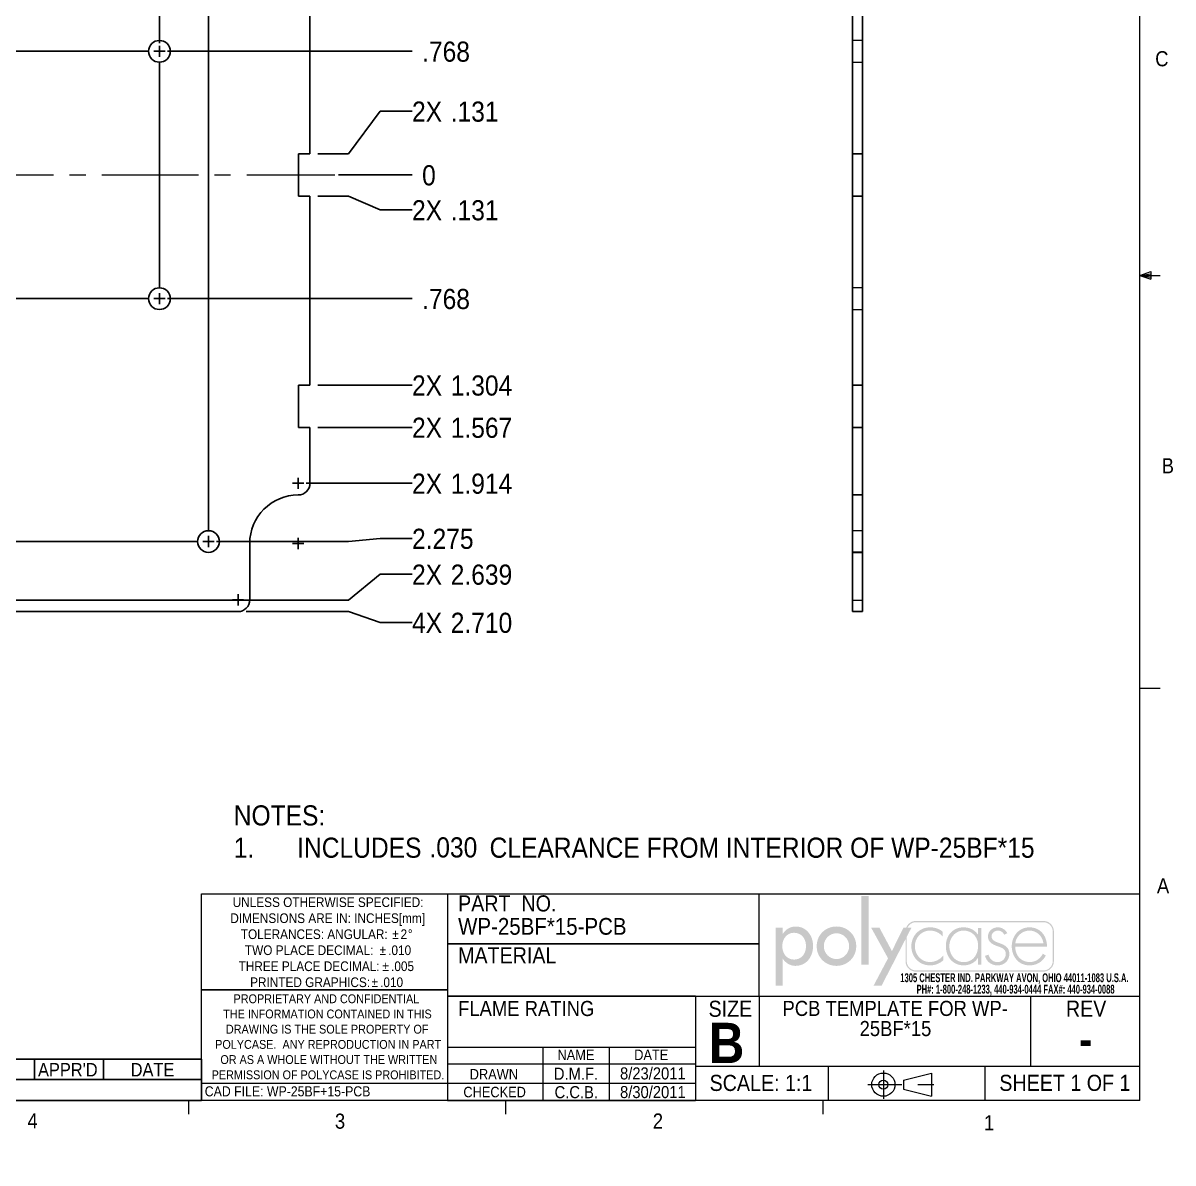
# Model space of a CAD drawing. Header units: inches. Extents: x -2.9 to 16.6, y 0 to 10.8.
# Drawn here: x 9.44 to 16.58, y 0 to 7.08 of the extents above; entities that cross this region are included whole.
import ezdxf

# ---------------------------------------------------------------- set-up
doc = ezdxf.new("R2010")
doc.units = ezdxf.units.IN
doc.header["$MEASUREMENT"] = 0
for name, pattern in [('SLD-Center', [0.75, 0.6, -0.05, 0.05, -0.05]), ('SLD-Dashed', [0.075, 0.05, -0.025]), ('SLD-Solid', [0])]:
    doc.linetypes.add(name, pattern=pattern)
doc.layers.add('FORMAT', color=7, linetype='SLD-Solid')
doc.layers.add('SLD-0', color=7, linetype='SLD-Solid')
doc.styles.add('SLDTEXTSTYLE0', font='GOTHICB.TTF', dxfattribs={"width": 0.639595})
doc.styles.add('SLDTEXTSTYLE1', font='GOTHIC.TTF', dxfattribs={"width": 0.913})
doc.styles.add('SLDTEXTSTYLE2', font='GOTHICB.TTF', dxfattribs={"width": 0.913})
doc.dimstyles.new('SLDDIMSTYLE0', dxfattribs={"dimtxt": 0.125, "dimasz": 0.13, "dimexe": 0, "dimexo": 0.0625, "dimgap": 0.03125, "dimtad": 0, "dimtih": 1, "dimtoh": 1, "dimdec": 0, "dimrnd": 1e-09, "dimzin": 12, "dimdsep": 46, "dimtxsty": 'SLDTEXTSTYLE1', "dimblk1": 'NONE', "dimblk2": 'NONE', "dimsah": 1, "dimcen": 0.09, "dimadec": 0, "dimazin": 3, "dimtfac": 1, "dimtdec": 0, "dimtofl": 0, "dimtmove": 0, "dimatfit": 3, "dimldrblk": 'NONE', "dimfxl": 0, "dimfrac": 2, "dimtolj": 1, "dimtzin": 12, "dimarcsym": 0})
doc.dimstyles.new('SLDDIMSTYLE1', dxfattribs={"dimtxt": 0.125, "dimasz": 0.13, "dimexe": 0, "dimexo": 0.0625, "dimgap": 0.03125, "dimtad": 0, "dimtih": 1, "dimtoh": 1, "dimdec": 3, "dimrnd": 1e-09, "dimzin": 12, "dimdsep": 46, "dimtxsty": 'SLDTEXTSTYLE1', "dimblk1": 'NONE', "dimblk2": 'NONE', "dimsah": 1, "dimcen": 0.09, "dimadec": 0, "dimazin": 3, "dimtfac": 1, "dimtdec": 3, "dimtofl": 0, "dimtmove": 0, "dimatfit": 3, "dimldrblk": 'NONE', "dimfxl": 0, "dimfrac": 2, "dimtolj": 1, "dimtzin": 12, "dimarcsym": 0})
doc.dimstyles.new('SLDDIMSTYLE2', dxfattribs={"dimtxt": 0.125, "dimasz": 0.13, "dimexe": 0, "dimexo": 0.0625, "dimgap": 0.03125, "dimtad": 0, "dimtih": 1, "dimtoh": 1, "dimdec": 3, "dimrnd": 1e-09, "dimzin": 4, "dimdsep": 46, "dimtxsty": 'SLDTEXTSTYLE1', "dimblk1": 'NONE', "dimblk2": 'NONE', "dimsah": 1, "dimcen": 0.09, "dimadec": 0, "dimazin": 1, "dimtfac": 1, "dimtdec": 3, "dimtofl": 0, "dimtmove": 0, "dimatfit": 3, "dimldrblk": 'NONE', "dimfxl": 0, "dimfrac": 2, "dimtolj": 1, "dimtzin": 12, "dimarcsym": 0})

# ---------------------------------------------------------------- blocks, each defined once
blk = doc.blocks.new('ThirdAngleProjectionBlock')
at = {"color": 7, "linetype": 'SLD-Center', "lineweight": 0}
for p, q in [((0.275, 0.506), (0.275, 0)), ((0, 0.253), (1.202, 0.253))]:
    blk.add_line(p, q, dxfattribs=at)
at = {"color": 7, "linetype": 'SLD-Solid', "lineweight": 0}
for p, q in [((0.632, 0.332), (1.13, 0.459)), ((1.13, 0.459), (1.13, 0.048)), ((0.632, 0.332), (0.632, 0.174)), ((0.632, 0.174), (1.13, 0.048))]:
    blk.add_line(p, q, dxfattribs=at)
for radius in [0.206, 0.0789]:
    blk.add_circle((0.275, 0.253), radius, dxfattribs=at)
blk = doc.blocks.new('SW_NOTE_0')
at = {"color": 0, "linetype": 'Continuous', "lineweight": 0, "char_height": 0.055, "attachment_point": 2, "style": 'SLDTEXTSTYLE0'}
for s, insert in [('1305 CHESTER IND. PARKWAY AVON, OHIO 44011-1083 U.S.A. ', (0.7495, 0.0703)), ('PH#: 1-800-248-1233, 440-934-0444 FAX#: 440-934-0088', (0.7564, -0.0009))]:
    blk.add_mtext(s, dxfattribs=dict(at, insert=insert))
blk = doc.blocks.new('Block2')
at = {"linetype": 'Continuous'}
blk.add_hatch(color=7, dxfattribs=at).paths.add_polyline_path([(1.559, 0.355), (1.559, 1.505), (1.44, 1.505), (1.44, 0.355)], flags=0)
h = blk.add_hatch(color=7, dxfattribs=at)
edge = h.paths.add_edge_path(flags=0)
edge.add_spline(control_points=[(0.122, 0.452), (0.17, 0.382), (0.245, 0.334), (0.333, 0.334)], knot_values=[4, 4, 4, 4, 5, 5, 5, 5], weights=[1, 1, 1, 1], degree=3, periodic=0)
edge.add_spline(control_points=[(0.333, 0.334), (0.523, 0.334), (0.629, 0.492), (0.629, 0.669)], knot_values=[3, 3, 3, 3, 4, 4, 4, 4], weights=[1, 1, 1, 1], degree=3, periodic=0)
edge.add_spline(control_points=[(0.629, 0.669), (0.629, 0.839), (0.517, 0.994), (0.338, 0.994)], knot_values=[2, 2, 2, 2, 3, 3, 3, 3], weights=[1, 1, 1, 1], degree=3, periodic=0)
edge.add_spline(control_points=[(0.338, 0.994), (0.245, 0.994), (0.171, 0.946), (0.122, 0.872)], knot_values=[1, 1, 1, 1, 2, 2, 2, 2], weights=[1, 1, 1, 1], degree=3, periodic=0)
edge.add_line((0.122, 0.872), (0.119, 0.872))
edge.add_line((0.119, 0.872), (0.119, 0.975))
edge.add_line((0.119, 0.975), (0, 0.975))
edge.add_line((0, 0.975), (0, 0))
edge.add_line((0, 0), (0.119, 0))
edge.add_line((0.119, 0), (0.119, 0.452))
edge.add_line((0.119, 0.452), (0.122, 0.452))
edge = h.paths.add_edge_path(flags=0)
edge.add_spline(control_points=[(0.113, 0.665), (0.113, 0.78), (0.185, 0.888), (0.309, 0.888), (0.437, 0.888), (0.51, 0.786), (0.51, 0.665)], knot_values=[0, 0, 0, 0, 1, 1, 1, 2, 2, 2, 2], weights=[1, 1, 1, 1, 1, 1, 1], degree=3, periodic=0)
edge.add_spline(control_points=[(0.51, 0.665), (0.51, 0.543), (0.439, 0.44), (0.309, 0.44), (0.183, 0.44), (0.113, 0.549), (0.113, 0.665)], knot_values=[2, 2, 2, 2, 3, 3, 3, 4, 4, 4, 4], weights=[1, 1, 1, 1, 1, 1, 1], degree=3, periodic=0)
h = blk.add_hatch(color=7, dxfattribs=at)
edge = h.paths.add_edge_path(flags=0)
edge.add_spline(control_points=[(0.69, 0.664), (0.69, 0.477), (0.836, 0.334), (1.022, 0.334), (1.207, 0.334), (1.353, 0.477), (1.353, 0.664)], knot_values=[0, 0, 0, 0, 1, 1, 1, 2, 2, 2, 2], weights=[1, 1, 1, 1, 1, 1, 1], degree=3, periodic=0)
edge.add_spline(control_points=[(1.353, 0.664), (1.353, 0.851), (1.207, 0.994), (1.022, 0.994), (0.836, 0.994), (0.69, 0.851), (0.69, 0.664)], knot_values=[2, 2, 2, 2, 3, 3, 3, 4, 4, 4, 4], weights=[1, 1, 1, 1, 1, 1, 1], degree=3, periodic=0)
edge = h.paths.add_edge_path(flags=0)
edge.add_spline(control_points=[(1.234, 0.664), (1.234, 0.547), (1.139, 0.448), (1.022, 0.448), (0.904, 0.448), (0.81, 0.547), (0.81, 0.664)], knot_values=[0, 0, 0, 0, 1, 1, 1, 2, 2, 2, 2], weights=[1, 1, 1, 1, 1, 1, 1], degree=3, periodic=0)
edge.add_spline(control_points=[(0.81, 0.664), (0.81, 0.782), (0.904, 0.88), (1.022, 0.88), (1.139, 0.88), (1.234, 0.782), (1.234, 0.664)], knot_values=[2, 2, 2, 2, 3, 3, 3, 4, 4, 4, 4], weights=[1, 1, 1, 1, 1, 1, 1], degree=3, periodic=0)
h = blk.add_hatch(color=7, dxfattribs=at)
edge = h.paths.add_edge_path(flags=0)
edge.add_spline(control_points=[(4.669, 0.413), (4.669, 0.316), (4.59, 0.237), (4.493, 0.237)], knot_values=[7, 7, 7, 7, 8, 8, 8, 8], weights=[1, 1, 1, 1], degree=3, periodic=0)
edge.add_line((4.493, 0.237), (2.356, 0.237))
edge.add_spline(control_points=[(2.356, 0.237), (2.259, 0.237), (2.18, 0.316), (2.18, 0.413)], knot_values=[1, 1, 1, 1, 2, 2, 2, 2], weights=[1, 1, 1, 1], degree=3, periodic=0)
edge.add_line((2.18, 0.413), (2.18, 0.781))
edge.add_line((2.18, 0.781), (1.778, 0))
edge.add_line((1.778, 0), (1.643, 0))
edge.add_line((1.643, 0), (1.887, 0.461))
edge.add_line((1.887, 0.461), (1.603, 0.975))
edge.add_line((1.603, 0.975), (1.742, 0.975))
edge.add_line((1.742, 0.975), (1.952, 0.582))
edge.add_line((1.952, 0.582), (2.146, 0.975))
edge.add_line((2.146, 0.975), (2.192, 0.975))
edge.add_spline(control_points=[(2.192, 0.975), (2.218, 1.041), (2.282, 1.087), (2.356, 1.087)], knot_values=[3.233464, 3.233464, 3.233464, 3.233464, 4, 4, 4, 4], weights=[1, 1, 1, 1], degree=3, periodic=0)
edge.add_line((2.356, 1.087), (4.493, 1.087))
edge.add_spline(control_points=[(4.493, 1.087), (4.59, 1.087), (4.669, 1.008), (4.669, 0.911)], knot_values=[5, 5, 5, 5, 6, 6, 6, 6], weights=[1, 1, 1, 1], degree=3, periodic=0)
edge.add_line((4.669, 0.911), (4.669, 0.413))
edge = h.paths.add_edge_path(flags=0)
edge.add_line((2.215, 0.975), (2.28, 0.975))
edge.add_line((2.28, 0.975), (2.201, 0.821))
edge.add_line((2.201, 0.821), (2.201, 0.413))
edge.add_spline(control_points=[(2.201, 0.413), (2.201, 0.327), (2.271, 0.258), (2.356, 0.258)], knot_values=[2, 2, 2, 2, 3, 3, 3, 3], weights=[1, 1, 1, 1], degree=3, periodic=0)
edge.add_line((2.356, 0.258), (4.493, 0.258))
edge.add_spline(control_points=[(4.493, 0.258), (4.579, 0.258), (4.649, 0.327), (4.649, 0.413)], knot_values=[4, 4, 4, 4, 5, 5, 5, 5], weights=[1, 1, 1, 1], degree=3, periodic=0)
edge.add_line((4.649, 0.413), (4.649, 0.911))
edge.add_spline(control_points=[(4.649, 0.911), (4.649, 0.997), (4.579, 1.066), (4.493, 1.066)], knot_values=[6, 6, 6, 6, 7, 7, 7, 7], weights=[1, 1, 1, 1], degree=3, periodic=0)
edge.add_line((4.493, 1.066), (2.356, 1.066))
edge.add_spline(control_points=[(2.356, 1.066), (2.293, 1.066), (2.239, 1.029), (2.215, 0.975)], knot_values=[0, 0, 0, 0, 0.732403, 0.732403, 0.732403, 0.732403], weights=[1, 1, 1, 1], degree=3, periodic=0)
h = blk.add_hatch(color=7, dxfattribs=at)
edge = h.paths.add_edge_path(flags=0)
edge.add_spline(control_points=[(2.806, 0.905), (2.745, 0.957), (2.672, 0.98), (2.593, 0.98)], knot_values=[8, 8, 8, 8, 9, 9, 9, 9], weights=[1, 1, 1, 1], degree=3, periodic=0)
edge.add_spline(control_points=[(2.593, 0.98), (2.413, 0.98), (2.278, 0.84), (2.278, 0.662)], knot_values=[7, 7, 7, 7, 8, 8, 8, 8], weights=[1, 1, 1, 1], degree=3, periodic=0)
edge.add_spline(control_points=[(2.278, 0.662), (2.278, 0.484), (2.41, 0.342), (2.592, 0.342)], knot_values=[6, 6, 6, 6, 7, 7, 7, 7], weights=[1, 1, 1, 1], degree=3, periodic=0)
edge.add_spline(control_points=[(2.592, 0.342), (2.674, 0.342), (2.752, 0.372), (2.814, 0.427)], knot_values=[5, 5, 5, 5, 6, 6, 6, 6], weights=[1, 1, 1, 1], degree=3, periodic=0)
edge.add_line((2.814, 0.427), (2.814, 0.507))
edge.add_spline(control_points=[(2.814, 0.507), (2.759, 0.44), (2.676, 0.398), (2.589, 0.398)], knot_values=[3, 3, 3, 3, 4, 4, 4, 4], weights=[1, 1, 1, 1], degree=3, periodic=0)
edge.add_spline(control_points=[(2.589, 0.398), (2.445, 0.398), (2.337, 0.523), (2.337, 0.662)], knot_values=[2, 2, 2, 2, 3, 3, 3, 3], weights=[1, 1, 1, 1], degree=3, periodic=0)
edge.add_spline(control_points=[(2.337, 0.662), (2.337, 0.802), (2.446, 0.925), (2.59, 0.925)], knot_values=[1, 1, 1, 1, 2, 2, 2, 2], weights=[1, 1, 1, 1], degree=3, periodic=0)
edge.add_spline(control_points=[(2.59, 0.925), (2.678, 0.925), (2.748, 0.889), (2.806, 0.825)], knot_values=[0, 0, 0, 0, 1, 1, 1, 1], weights=[1, 1, 1, 1], degree=3, periodic=0)
edge.add_line((2.806, 0.825), (2.806, 0.905))
h = blk.add_hatch(color=7, dxfattribs=at)
edge = h.paths.add_edge_path(flags=0)
edge.add_spline(control_points=[(3.392, 0.861), (3.34, 0.938), (3.25, 0.98), (3.156, 0.98)], knot_values=[6, 6, 6, 6, 7, 7, 7, 7], weights=[1, 1, 1, 1], degree=3, periodic=0)
edge.add_spline(control_points=[(3.156, 0.98), (2.972, 0.98), (2.857, 0.844), (2.857, 0.665)], knot_values=[5, 5, 5, 5, 6, 6, 6, 6], weights=[1, 1, 1, 1], degree=3, periodic=0)
edge.add_spline(control_points=[(2.857, 0.665), (2.857, 0.486), (2.973, 0.342), (3.159, 0.342)], knot_values=[4, 4, 4, 4, 5, 5, 5, 5], weights=[1, 1, 1, 1], degree=3, periodic=0)
edge.add_spline(control_points=[(3.159, 0.342), (3.249, 0.342), (3.347, 0.387), (3.392, 0.465)], knot_values=[3, 3, 3, 3, 4, 4, 4, 4], weights=[1, 1, 1, 1], degree=3, periodic=0)
edge.add_line((3.392, 0.465), (3.395, 0.465))
edge.add_line((3.395, 0.465), (3.395, 0.355))
edge.add_line((3.395, 0.355), (3.454, 0.355))
edge.add_line((3.454, 0.355), (3.454, 0.967))
edge.add_line((3.454, 0.967), (3.395, 0.967))
edge.add_line((3.395, 0.967), (3.395, 0.861))
edge.add_line((3.395, 0.861), (3.392, 0.861))
edge = h.paths.add_edge_path(flags=0)
edge.add_spline(control_points=[(3.398, 0.672), (3.398, 0.525), (3.314, 0.397), (3.157, 0.397), (3.009, 0.397), (2.916, 0.525), (2.916, 0.665)], knot_values=[0, 0, 0, 0, 1, 1, 1, 2, 2, 2, 2], weights=[1, 1, 1, 1, 1, 1, 1], degree=3, periodic=0)
edge.add_spline(control_points=[(2.916, 0.665), (2.916, 0.798), (3.013, 0.925), (3.153, 0.925), (3.302, 0.925), (3.398, 0.814), (3.398, 0.672)], knot_values=[2, 2, 2, 2, 3, 3, 3, 4, 4, 4, 4], weights=[1, 1, 1, 1, 1, 1, 1], degree=3, periodic=0)
h = blk.add_hatch(color=7, dxfattribs=at)
edge = h.paths.add_edge_path(flags=0)
edge.add_spline(control_points=[(3.731, 0.98), (3.793, 0.98), (3.861, 0.939), (3.887, 0.882)], knot_values=[11, 11, 11, 11, 12, 12, 12, 12], weights=[1, 1, 1, 1], degree=3, periodic=0)
edge.add_line((3.887, 0.882), (3.836, 0.856))
edge.add_spline(control_points=[(3.836, 0.856), (3.816, 0.898), (3.776, 0.925), (3.728, 0.925)], knot_values=[0, 0, 0, 0, 1, 1, 1, 1], weights=[1, 1, 1, 1], degree=3, periodic=0)
edge.add_spline(control_points=[(3.728, 0.925), (3.677, 0.925), (3.624, 0.882), (3.624, 0.829)], knot_values=[1, 1, 1, 1, 2, 2, 2, 2], weights=[1, 1, 1, 1], degree=3, periodic=0)
edge.add_spline(control_points=[(3.624, 0.829), (3.624, 0.682), (3.922, 0.754), (3.922, 0.533)], knot_values=[2, 2, 2, 2, 3, 3, 3, 3], weights=[1, 1, 1, 1], degree=3, periodic=0)
edge.add_spline(control_points=[(3.922, 0.533), (3.922, 0.42), (3.834, 0.342), (3.724, 0.342)], knot_values=[3, 3, 3, 3, 4, 4, 4, 4], weights=[1, 1, 1, 1], degree=3, periodic=0)
edge.add_spline(control_points=[(3.724, 0.342), (3.622, 0.342), (3.539, 0.404), (3.514, 0.503)], knot_values=[4, 4, 4, 4, 5, 5, 5, 5], weights=[1, 1, 1, 1], degree=3, periodic=0)
edge.add_line((3.514, 0.503), (3.572, 0.522))
edge.add_spline(control_points=[(3.572, 0.522), (3.595, 0.449), (3.644, 0.397), (3.724, 0.397)], knot_values=[6, 6, 6, 6, 7, 7, 7, 7], weights=[1, 1, 1, 1], degree=3, periodic=0)
edge.add_spline(control_points=[(3.724, 0.397), (3.801, 0.397), (3.862, 0.458), (3.862, 0.535)], knot_values=[7, 7, 7, 7, 8, 8, 8, 8], weights=[1, 1, 1, 1], degree=3, periodic=0)
edge.add_spline(control_points=[(3.862, 0.535), (3.862, 0.611), (3.804, 0.635), (3.743, 0.656)], knot_values=[8, 8, 8, 8, 9, 9, 9, 9], weights=[1, 1, 1, 1], degree=3, periodic=0)
edge.add_spline(control_points=[(3.743, 0.656), (3.659, 0.686), (3.564, 0.722), (3.564, 0.825)], knot_values=[9, 9, 9, 9, 10, 10, 10, 10], weights=[1, 1, 1, 1], degree=3, periodic=0)
edge.add_spline(control_points=[(3.564, 0.825), (3.564, 0.918), (3.642, 0.98), (3.731, 0.98)], knot_values=[10, 10, 10, 10, 11, 11, 11, 11], weights=[1, 1, 1, 1], degree=3, periodic=0)
h = blk.add_hatch(color=7, dxfattribs=at)
edge = h.paths.add_edge_path(flags=0)
edge.add_spline(control_points=[(4.554, 0.656), (4.555, 0.832), (4.445, 0.98), (4.26, 0.98)], knot_values=[6, 6, 6, 6, 7, 7, 7, 7], weights=[1, 1, 1, 1], degree=3, periodic=0)
edge.add_spline(control_points=[(4.26, 0.98), (4.081, 0.98), (3.963, 0.833), (3.963, 0.662)], knot_values=[5, 5, 5, 5, 6, 6, 6, 6], weights=[1, 1, 1, 1], degree=3, periodic=0)
edge.add_spline(control_points=[(3.963, 0.662), (3.963, 0.489), (4.078, 0.342), (4.26, 0.342)], knot_values=[4, 4, 4, 4, 5, 5, 5, 5], weights=[1, 1, 1, 1], degree=3, periodic=0)
edge.add_spline(control_points=[(4.26, 0.342), (4.38, 0.342), (4.478, 0.401), (4.534, 0.507)], knot_values=[3, 3, 3, 3, 4, 4, 4, 4], weights=[1, 1, 1, 1], degree=3, periodic=0)
edge.add_line((4.534, 0.507), (4.484, 0.537))
edge.add_spline(control_points=[(4.484, 0.537), (4.44, 0.454), (4.363, 0.398), (4.268, 0.398)], knot_values=[1, 1, 1, 1, 2, 2, 2, 2], weights=[1, 1, 1, 1], degree=3, periodic=0)
edge.add_spline(control_points=[(4.268, 0.398), (4.126, 0.398), (4.019, 0.501), (4.023, 0.656)], knot_values=[0, 0, 0, 0, 1, 1, 1, 1], weights=[1, 1, 1, 1], degree=3, periodic=0)
edge.add_line((4.023, 0.656), (4.554, 0.656))
edge = h.paths.add_edge_path(flags=0)
edge.add_spline(control_points=[(4.023, 0.712), (4.033, 0.827), (4.136, 0.925), (4.261, 0.925)], knot_values=[1, 1, 1, 1, 2, 2, 2, 2], weights=[1, 1, 1, 1], degree=3, periodic=0)
edge.add_spline(control_points=[(4.261, 0.925), (4.387, 0.925), (4.48, 0.824), (4.494, 0.712)], knot_values=[0, 0, 0, 0, 1, 1, 1, 1], weights=[1, 1, 1, 1], degree=3, periodic=0)
edge.add_line((4.494, 0.712), (4.023, 0.712))
blk = doc.blocks.new('POLYCASE LOGO')
at = {"color": 7, "linetype": 'Continuous', "xscale": 0.37, "yscale": 0.37, "zscale": 0.37}
blk.add_blockref('Block2', (0.1015, -0.5714), dxfattribs=at)
at = {"color": 7, "linetype": 'Continuous', "lineweight": 0}
blk.add_blockref('SW_NOTE_0', (0.8349, -0.5644), dxfattribs=at)
blk = doc.blocks.new('SW_NOTE_1')
at = {"layer": 'SLD-0', "color": 0, "char_height": 0.125, "attachment_point": 1, "style": 'SLDTEXTSTYLE1'}
for s, insert in [('NOTES:  ', (0, 0.1597)), ('1.', (0, -0.0407)), ('INCLUDES', (0.3937, -0.0407)), (' .030 ', (1.1725, -0.0388)), ('CLEARANCE FROM INTERIOR OF WP-25BF*15', (1.5881, -0.0407))]:
    blk.add_mtext(s, dxfattribs=dict(at, insert=insert))
blk = doc.blocks.new('SW_NOTE_2')
at = {"color": 0, "linetype": 'Continuous', "lineweight": 0, "char_height": 0.06, "attachment_point": 2, "style": 'SLDTEXTSTYLE1'}
for s, insert in [('UNLESS OTHERWISE SPECIFIED:', (0.5672, 0.0766)), ('DIMENSIONS ARE IN: INCHES[mm]', (0.5648, -0.0227)), ('TOLERANCES: ANGULAR: ', (0.4813, -0.1221)), ('%%p', (0.9859, -0.1221)), ('2', (1.0375, -0.1221)), ('%%d', (1.0774, -0.1221)), ('TWO PLACE DECIMAL: ', (0.4497, -0.2215)), ('%%p', (0.9066, -0.2215)), ('.010', (1.0116, -0.2215)), ('THREE PLACE DECIMAL: ', (0.4493, -0.3208)), ('%%p', (0.9248, -0.3208)), ('.005', (1.0297, -0.3208)), ('PRINTED GRAPHICS: ', (0.4556, -0.4202)), ('%%p', (0.8567, -0.4202)), ('.010', (0.9616, -0.4202))]:
    blk.add_mtext(s, dxfattribs=dict(at, insert=insert))
blk = doc.blocks.new('SW_NOTE_3')
at = {"color": 0, "linetype": 'Continuous', "lineweight": 0, "char_height": 0.055, "attachment_point": 2, "style": 'SLDTEXTSTYLE1'}
for s, insert in [('PROPRIETARY AND CONFIDENTIAL', (0.5827, 0.0703)), ('THE INFORMATION CONTAINED IN THIS', (0.5892, -0.0241)), ('DRAWING IS THE SOLE PROPERTY OF', (0.5875, -0.1185)), ('POLYCASE.  ANY REPRODUCTION IN PART ', (0.5935, -0.2129)), ('OR AS A WHOLE WITHOUT THE WRITTEN ', (0.5977, -0.3072)), ('PERMISSION OF POLYCASE IS PROHIBITED.', (0.5923, -0.4016))]:
    blk.add_mtext(s, dxfattribs=dict(at, insert=insert))
blk = doc.blocks.new('SW_NOTE_4')
at = {"color": 0, "linetype": 'Continuous', "lineweight": 0, "char_height": 0.09375, "attachment_point": 2, "style": 'SLDTEXTSTYLE1'}
for s, insert in [('PCB TEMPLATE FOR WP-', (0.6929, 0.1198)), ('25BF*15', (0.6947, -0.0052))]:
    blk.add_mtext(s, dxfattribs=dict(at, insert=insert))
blk = doc.blocks.new('SW_TABLEANNOTATION_0')
at = {"layer": 'SLD-0', "color": 0}
for p, q in [((0, 0), (0, -0.2566)), ((4.4719, 0), (0, 0)), ((0.2775, 0), (0.2775, -0.1269)), ((2.7288, 0), (2.7288, -0.1269)), ((3.0624, 0), (3.0624, -0.1269)), ((3.4352, 0), (3.4352, -0.1269)), ((3.8628, 0), (3.8628, -0.1269)), ((4.4719, -0.2566), (4.4719, 0)), ((0, -0.1269), (4.4719, -0.1269)), ((0, -0.2566), (4.4719, -0.2566))]:
    blk.add_line(p, q, dxfattribs=at)
at = {"layer": 'SLD-0', "color": 0, "attachment_point": 1, "style": 'SLDTEXTSTYLE1'}
for s, insert, char_height in [('REV.', (0.0209, -0.0242), 0.08333), ('DESCRIPTION', (1.1543, -0.0242), 0.083333), ('ZONE', (2.7497, -0.0242), 0.08333), ('BY', (3.1841, -0.0242), 0.08333), ("APPR'D", (3.4561, -0.0242), 0.08333), ('DATE', (4.0314, -0.0242), 0.08333), ('REVISIONS', (1.9634, -0.1525), 0.08333)]:
    blk.add_mtext(s, dxfattribs=dict(at, insert=insert, char_height=char_height))
blk = doc.blocks.new('*D13')
at = {"layer": 'SLD-0'}
blk.add_line((10.2894, 6.9532), (10.2894, 9.2382), dxfattribs=at)
at = {"layer": 'SLD-0', "insert": (10.2289, 9.3007), "char_height": 0.125, "attachment_point": 1, "rotation": 90, "style": 'SLDTEXTSTYLE1'}
blk.add_mtext('3.269', dxfattribs=at)
blk = doc.blocks.new('_NONE')
blk = doc.blocks.new('*D21')
at = {"layer": 'SLD-0'}
blk.add_line((10.8498, 8.8232), (10.8498, 9.2382), dxfattribs=at)
at = {"layer": 'SLD-0', "char_height": 0.125, "attachment_point": 1, "rotation": 90, "style": 'SLDTEXTSTYLE1'}
for s, insert in [('3.829', (10.7894, 9.4783, -0.0273)), ('2X ', (10.7894, 9.2382, -0.0273))]:
    blk.add_mtext(s, dxfattribs=dict(at, insert=insert))
blk = doc.blocks.new('*D22')
at = {"layer": 'SLD-0'}
blk.add_line((10.5942, 8.4607), (10.5942, 9.2382), dxfattribs=at)
at = {"layer": 'SLD-0', "insert": (10.5337, 9.2382, -0.0273), "char_height": 0.125, "attachment_point": 1, "rotation": 90, "style": 'SLDTEXTSTYLE1'}
blk.add_mtext('3.573', dxfattribs=at)
blk = doc.blocks.new('*D24')
at = {"layer": 'SLD-0'}
blk.add_line((11.2238, 8.0992), (11.2238, 9.2382), dxfattribs=at)
at = {"layer": 'SLD-0', "char_height": 0.125, "attachment_point": 1, "rotation": 90, "style": 'SLDTEXTSTYLE1'}
for s, insert in [('4.203', (11.1634, 9.4783, -0.0273)), ('4X ', (11.1634, 9.2382, -0.0273))]:
    blk.add_mtext(s, dxfattribs=dict(at, insert=insert))
blk = doc.blocks.new('*D25')
at = {"layer": 'SLD-0'}
for p, q in [((11.0513, 9.0413), (11.0513, 9.2382)), ((11.0513, 9.0413), (11.1532, 8.8445)), ((11.1532, 8.8445), (11.1532, 7.7522))]:
    blk.add_line(p, q, dxfattribs=at)
at = {"layer": 'SLD-0', "char_height": 0.125, "attachment_point": 1, "rotation": 90, "style": 'SLDTEXTSTYLE1'}
for s, insert in [('4.132', (10.9909, 9.4783, -0.0273)), ('3X ', (10.9909, 9.2382, -0.0273))]:
    blk.add_mtext(s, dxfattribs=dict(at, insert=insert))
blk = doc.blocks.new('*D26')
at = {"layer": 'SLD-0'}
blk.add_line((11.4021, 6.1357), (11.8577, 6.1357), dxfattribs=at)
at = {"layer": 'SLD-0', "insert": (11.9202, 6.1962), "char_height": 0.125, "attachment_point": 1, "style": 'SLDTEXTSTYLE1'}
blk.add_mtext('0', dxfattribs=at)
blk = doc.blocks.new('*D27')
at = {"layer": 'SLD-0'}
blk.add_line((10.3394, 5.3682), (11.8577, 5.3682), dxfattribs=at)
at = {"layer": 'SLD-0', "insert": (11.9202, 5.4287), "char_height": 0.125, "attachment_point": 1, "style": 'SLDTEXTSTYLE1'}
blk.add_mtext('.768', dxfattribs=at)
blk = doc.blocks.new('*D28')
at = {"layer": 'SLD-0'}
blk.add_line((10.3394, 6.9032), (11.8577, 6.9032), dxfattribs=at)
at = {"layer": 'SLD-0', "insert": (11.9202, 6.9637), "char_height": 0.125, "attachment_point": 1, "style": 'SLDTEXTSTYLE1'}
blk.add_mtext('.768', dxfattribs=at)
blk = doc.blocks.new('*D29')
at = {"layer": 'SLD-0'}
for p, q in [((11.4639, 3.4258), (10.8274, 3.4258)), ((11.6608, 3.3587), (11.4639, 3.4258)), ((11.6608, 3.3587), (11.8577, 3.3587))]:
    blk.add_line(p, q, dxfattribs=at)
at = {"layer": 'SLD-0', "char_height": 0.125, "attachment_point": 1, "style": 'SLDTEXTSTYLE1'}
for s, insert in [('4X ', (11.8577, 3.4191, -0.0273)), ('2.710', (12.0978, 3.4191, -0.0273))]:
    blk.add_mtext(s, dxfattribs=dict(at, insert=insert))
blk = doc.blocks.new('*D30')
at = {"layer": 'SLD-0'}
blk.add_line((10.8274, 8.8456), (11.8577, 8.8456), dxfattribs=at)
at = {"layer": 'SLD-0', "char_height": 0.125, "attachment_point": 1, "style": 'SLDTEXTSTYLE1'}
for s, insert in [('4X ', (11.8577, 8.906, -0.0273)), ('2.710', (12.0978, 8.906, -0.0273))]:
    blk.add_mtext(s, dxfattribs=dict(at, insert=insert))
blk = doc.blocks.new('*D31')
at = {"layer": 'SLD-0'}
blk.add_line((11.2738, 4.5691), (11.8577, 4.5691), dxfattribs=at)
at = {"layer": 'SLD-0', "char_height": 0.125, "attachment_point": 1, "style": 'SLDTEXTSTYLE1'}
for s, insert in [('2X ', (11.8577, 4.6296, -0.0273)), ('1.567', (12.0978, 4.6296, -0.0273))]:
    blk.add_mtext(s, dxfattribs=dict(at, insert=insert))
blk = doc.blocks.new('*D32')
at = {"layer": 'SLD-0'}
blk.add_line((11.2738, 4.8312), (11.8577, 4.8312), dxfattribs=at)
at = {"layer": 'SLD-0', "char_height": 0.125, "attachment_point": 1, "style": 'SLDTEXTSTYLE1'}
for s, insert in [('2X ', (11.8577, 4.8917, -0.0273)), ('1.304', (12.0978, 4.8917, -0.0273))]:
    blk.add_mtext(s, dxfattribs=dict(at, insert=insert))
blk = doc.blocks.new('*D33')
at = {"layer": 'SLD-0'}
for p, q in [((11.4639, 3.8607), (10.6442, 3.8607)), ((11.6608, 3.8798), (11.4639, 3.8607)), ((11.6608, 3.8798), (11.8577, 3.8798))]:
    blk.add_line(p, q, dxfattribs=at)
at = {"layer": 'SLD-0', "insert": (11.8577, 3.9403, -0.0273), "char_height": 0.125, "attachment_point": 1, "style": 'SLDTEXTSTYLE1'}
blk.add_mtext('2.275', dxfattribs=at)
blk = doc.blocks.new('*D34')
at = {"layer": 'SLD-0'}
for p, q in [((11.4639, 6.0046), (11.2738, 6.0046)), ((11.6608, 5.9189), (11.4639, 6.0046)), ((11.6608, 5.9189), (11.8577, 5.9189))]:
    blk.add_line(p, q, dxfattribs=at)
at = {"layer": 'SLD-0', "char_height": 0.125, "attachment_point": 1, "style": 'SLDTEXTSTYLE1'}
for s, insert in [('2X ', (11.8577, 5.9793, -0.0273)), ('.131', (12.0978, 5.9793, -0.0273))]:
    blk.add_mtext(s, dxfattribs=dict(at, insert=insert))
blk = doc.blocks.new('*D35')
at = {"layer": 'SLD-0'}
for p, q in [((11.6608, 6.5312), (11.4639, 6.2667)), ((11.6608, 6.5312), (11.8577, 6.5312)), ((11.4639, 6.2667), (11.2738, 6.2667))]:
    blk.add_line(p, q, dxfattribs=at)
at = {"layer": 'SLD-0', "char_height": 0.125, "attachment_point": 1, "style": 'SLDTEXTSTYLE1'}
for s, insert in [('2X ', (11.8577, 6.5916, -0.0273)), ('.131', (12.0978, 6.5916, -0.0273))]:
    blk.add_mtext(s, dxfattribs=dict(at, insert=insert))
blk = doc.blocks.new('*D36')
at = {"layer": 'SLD-0'}
blk.add_line((11.2738, 7.4401), (11.8577, 7.4401), dxfattribs=at)
at = {"layer": 'SLD-0', "char_height": 0.125, "attachment_point": 1, "style": 'SLDTEXTSTYLE1'}
for s, insert in [('2X ', (11.8577, 7.5006, -0.0273)), ('1.304', (12.0978, 7.5006, -0.0273))]:
    blk.add_mtext(s, dxfattribs=dict(at, insert=insert))
blk = doc.blocks.new('*D37')
at = {"layer": 'SLD-0'}
blk.add_line((11.2738, 7.7022), (11.8577, 7.7022), dxfattribs=at)
at = {"layer": 'SLD-0', "char_height": 0.125, "attachment_point": 1, "style": 'SLDTEXTSTYLE1'}
for s, insert in [('2X ', (11.8577, 7.7627, -0.0273)), ('1.567', (12.0978, 7.7627, -0.0273))]:
    blk.add_mtext(s, dxfattribs=dict(at, insert=insert))
blk = doc.blocks.new('*D38')
at = {"layer": 'SLD-0'}
for p, q in [((11.4639, 8.4107), (10.6442, 8.4107)), ((11.6608, 8.3684), (11.4639, 8.4107)), ((11.6608, 8.3684), (11.8577, 8.3684))]:
    blk.add_line(p, q, dxfattribs=at)
at = {"layer": 'SLD-0', "insert": (11.8577, 8.4289, -0.0273), "char_height": 0.125, "attachment_point": 1, "style": 'SLDTEXTSTYLE1'}
blk.add_mtext('2.275', dxfattribs=at)
blk = doc.blocks.new('*D39')
at = {"layer": 'SLD-0'}
blk.add_line((11.2014, 8.0492), (11.8577, 8.0492), dxfattribs=at)
at = {"layer": 'SLD-0', "char_height": 0.125, "attachment_point": 1, "style": 'SLDTEXTSTYLE1'}
for s, insert in [('2X ', (11.8577, 8.1096, -0.0273)), ('1.914', (12.0978, 8.1096, -0.0273))]:
    blk.add_mtext(s, dxfattribs=dict(at, insert=insert))
blk = doc.blocks.new('*D40')
at = {"layer": 'SLD-0'}
blk.add_line((11.2014, 4.2222), (11.8577, 4.2222), dxfattribs=at)
at = {"layer": 'SLD-0', "char_height": 0.125, "attachment_point": 1, "style": 'SLDTEXTSTYLE1'}
for s, insert in [('2X ', (11.8577, 4.2826, -0.0273)), ('1.914', (12.0978, 4.2826, -0.0273))]:
    blk.add_mtext(s, dxfattribs=dict(at, insert=insert))
blk = doc.blocks.new('*D41')
at = {"layer": 'SLD-0'}
for p, q in [((11.6608, 3.6575), (11.4639, 3.4964)), ((11.6608, 3.6575), (11.8577, 3.6575)), ((11.4639, 3.4964), (9.3645, 3.4964))]:
    blk.add_line(p, q, dxfattribs=at)
at = {"layer": 'SLD-0', "char_height": 0.125, "attachment_point": 1, "style": 'SLDTEXTSTYLE1'}
for s, insert in [('2X ', (11.8577, 3.7179, -0.0273)), ('2.639', (12.0978, 3.7179, -0.0273))]:
    blk.add_mtext(s, dxfattribs=dict(at, insert=insert))
blk = doc.blocks.new('*D42')
at = {"layer": 'SLD-0'}
for p, q in [((11.4639, 8.7749), (9.3645, 8.7749)), ((11.6608, 8.5806), (11.4639, 8.7749)), ((11.6608, 8.5806), (11.8577, 8.5806))]:
    blk.add_line(p, q, dxfattribs=at)
at = {"layer": 'SLD-0', "char_height": 0.125, "attachment_point": 1, "style": 'SLDTEXTSTYLE1'}
for s, insert in [('2X ', (11.8577, 8.6411, -0.0273)), ('2.639', (12.0978, 8.6411, -0.0273))]:
    blk.add_mtext(s, dxfattribs=dict(at, insert=insert))
blk = doc.blocks.new('SW_CENTERMARKSYMBOL_0')
at = {"layer": 'SLD-0', "color": 0}
for p, q in [((7.1465, -0.07), (7.1465, -4.48)), ((6.84175, -1.5075), (6.84175, -1.4725)), ((0.37475, -1.5075), (6.77175, -1.5075)), ((6.84175, -1.5075), (6.80675, -1.5075)), ((6.84175, -1.5075), (6.87675, -1.5075)), ((6.84175, -1.5075), (6.84175, -1.5425)), ((6.84175, -1.5775), (6.84175, -2.9725)), ((0.37475, -3.0425), (6.77175, -3.0425)), ((6.84175, -3.0425), (6.80675, -3.0425)), ((6.84175, -3.0425), (6.84175, -3.0075)), ((6.84175, -3.0425), (6.87675, -3.0425)), ((6.84175, -3.0425), (6.84175, -3.0775)), ((0.07, -4.55), (7.0765, -4.55)), ((7.1465, -4.55), (7.1115, -4.55)), ((7.1465, -4.55), (7.1465, -4.515)), ((7.1465, -4.55), (7.1815, -4.55)), ((7.1465, -4.55), (7.1465, -4.585)), ((7.70375, -4.5625), (7.66875, -4.5625)), ((7.70375, -4.5625), (7.70375, -4.5275)), ((7.70375, -4.5625), (7.73875, -4.5625)), ((7.70375, -4.5625), (7.70375, -4.5975))]:
    blk.add_line(p, q, dxfattribs=at)
blk = doc.blocks.new('SW_CENTERMARKSYMBOL_2')
at = {"layer": 'SLD-0', "color": 0}
for q in [(-0.035, 0), (0, 0.035), (0, -0.035), (0.035, 0)]:
    blk.add_line((0, 0), q, dxfattribs=at)
blk = doc.blocks.new('SW_CENTERMARKSYMBOL_3')
at = {"layer": 'SLD-0', "color": 0}
for q in [(-0.035, 0), (0, 0.035), (0, -0.035), (0.035, 0)]:
    blk.add_line((0, 0), q, dxfattribs=at)

msp = doc.modelspace()

# ---------------------------------------------------------------- linework, layer by layer
at = {"color": 7, "linetype": 'SLD-Solid', "lineweight": 0}
for p, q in [((16.3763, 0.3921), (16.3763, 10.6421)), ((16.3763, 5.5128), (16.4434, 5.5368)), ((16.3763, 5.5128), (16.4434, 5.5218)), ((16.3763, 5.5128), (16.5013, 5.5128)), ((16.3763, 5.5128), (16.4434, 5.4902)), ((16.3763, 5.5128), (16.4434, 5.5025)), ((16.4434, 5.5368), (16.4434, 5.4902)), ((16.3763, 2.9503), (16.5013, 2.9503)), ((10.5516, 0.3921), (10.5516, 1.6753)), ((10.5516, 1.6753), (16.3763, 1.6753)), ((12.0776, 1.6753), (12.0776, 0.3921)), ((13.6175, 1.0401), (16.3763, 1.0401)), ((14.0131, 1.0401), (14.0131, 0.605)), ((15.6981, 1.0401), (15.6981, 0.605)), ((13.6175, 0.7208), (12.0776, 0.7208)), ((12.67, 0.7208), (12.67, 0.3921)), ((13.0816, 0.7208), (13.0816, 0.3921)), ((12.0776, 0.6191), (13.6175, 0.6191)), ((13.6175, 0.605), (16.3763, 0.605)), ((14.4407, 0.605), (14.4407, 0.3921)), ((15.4126, 0.605), (15.4126, 0.3921)), ((10.5516, 0.5), (13.6175, 0.5)), ((16.3763, 0.3921), (0.6263, 0.3921)), ((10.4698, 0.3921), (10.4698, 0.3073)), ((12.0776, 0.3921), (13.6175, 0.3921)), ((12.4385, 0.3921), (12.4385, 0.3073)), ((14.4073, 0.3921), (14.4073, 0.3073))]:
    msp.add_line(p, q, dxfattribs=at)
at = {"color": 7, "linetype": 'SLD-Solid', "lineweight": 30}
for p, q in [((11.2238, 6.2667), (11.2238, 7.4401)), ((14.5923, 6.2667), (14.5923, 7.4401)), ((14.6548, 6.2667), (14.6548, 7.4401)), ((11.1532, 6.2667), (11.2238, 6.2667)), ((11.1532, 6.0046), (11.1532, 6.2667)), ((14.5923, 6.2667), (14.6548, 6.2667)), ((14.5923, 6.0046), (14.5923, 6.2667)), ((14.6548, 6.0046), (14.6548, 6.2667)), ((11.2238, 6.0046), (11.1532, 6.0046)), ((11.2238, 4.8312), (11.2238, 6.0046)), ((14.5923, 6.0046), (14.6548, 6.0046)), ((14.5923, 4.8312), (14.5923, 6.0046)), ((14.6548, 4.8312), (14.6548, 6.0046)), ((11.1532, 4.8312), (11.2238, 4.8312)), ((11.1532, 4.5691), (11.1532, 4.8312)), ((14.5923, 4.8312), (14.6548, 4.8312)), ((14.5923, 4.5691), (14.5923, 4.8312)), ((14.6548, 4.5691), (14.6548, 4.8312)), ((11.2238, 4.5691), (11.1532, 4.5691)), ((11.2238, 4.2222), (11.2238, 4.5691)), ((14.5923, 4.5691), (14.6548, 4.5691)), ((14.5923, 4.2222), (14.5923, 4.5691)), ((14.6548, 4.2222), (14.6548, 4.5691)), ((14.5923, 4.1498), (14.5923, 4.2222)), ((14.6548, 4.1498), (14.6548, 4.2222)), ((14.5923, 4.1498), (14.6548, 4.1498)), ((14.5923, 3.8482), (14.5923, 4.1498)), ((14.6548, 3.8482), (14.6548, 4.1498)), ((10.8498, 3.4982), (10.8498, 3.8482)), ((14.5923, 3.4982), (14.5923, 3.8482)), ((14.6548, 3.4982), (14.6548, 3.8482)), ((14.5923, 3.4258), (14.5923, 3.4982)), ((14.6548, 3.4258), (14.6548, 3.4982)), ((9.3145, 3.4258), (10.7774, 3.4258)), ((14.5923, 3.4258), (14.6548, 3.4258))]:
    msp.add_line(p, q, dxfattribs=at)
at = {"color": 7, "linetype": 'SLD-Dashed', "lineweight": 0}
for p, q in [((14.6548, 6.9707), (14.5923, 6.9707)), ((14.5923, 6.8357), (14.6548, 6.8357)), ((14.6548, 5.4357), (14.5923, 5.4357)), ((14.5923, 5.3007), (14.6548, 5.3007)), ((14.6548, 3.9282), (14.5923, 3.9282)), ((14.6548, 3.7958), (14.5923, 3.7958)), ((14.5923, 3.7932), (14.6548, 3.7932)), ((14.5923, 3.4964), (14.6548, 3.4964))]:
    msp.add_line(p, q, dxfattribs=at)
at = {"color": 7, "linetype": 'SLD-Solid', "lineweight": 30}
for centre in [(10.2894, 6.9032), (10.2894, 5.3682), (10.5942, 3.8607)]:
    msp.add_circle(centre, 0.0675, dxfattribs=at)
for centre, radius, start, end in [((11.1514, 4.2222), 0.0724, 270, 0), ((11.1514, 3.8482), 0.3016, 90, 180), ((10.7774, 3.4982), 0.0724, 270, 0)]:
    msp.add_arc(centre, radius, start, end, dxfattribs=at)
at = {"layer": 'SLD-0', "linetype": 'SLD-Center', "lineweight": 0}
msp.add_line((2.7317, 6.1357), (11.3785, 6.1357), dxfattribs=at)
at = {"layer": 'SLD-0', "lineweight": 0}
for p, q in [((14.0131, 1.0401), (14.0131, 1.6753)), ((13.6175, 1.0401), (13.6175, 0.3921))]:
    msp.add_line(p, q, dxfattribs=at)
at = {"layer": 'SLD-0', "color": 7}
for p, q in [((14.0131, 1.3651), (12.0776, 1.3651)), ((12.0776, 1.0781), (10.5516, 1.0781)), ((12.0776, 1.0401), (13.6175, 1.0401))]:
    msp.add_line(p, q, dxfattribs=at)

# ---------------------------------------------------------------- block references
at = {"color": 7, "linetype": 'Continuous', "lineweight": 0}
for name, p in [('SW_NOTE_2', (10.7692, 1.5759)), ('SW_NOTE_3', (10.7434, 0.9804)), ('SW_NOTE_4', (14.1641, 0.8904))]:
    msp.add_blockref(name, p, dxfattribs=at)
at = {"color": 7, "linetype": 'Continuous'}
msp.add_blockref('POLYCASE LOGO', (14.0131, 1.6753), dxfattribs=at)
at = {"color": 7, "linetype": 'Continuous', "xscale": 0.35, "yscale": 0.35, "zscale": 0.35}
msp.add_blockref('ThirdAngleProjectionBlock', (14.6875, 0.4018), dxfattribs=at)
at = {"layer": 'SLD-0'}
for name, p in [('SW_CENTERMARKSYMBOL_0', (3.4477, 8.4107)), ('SW_CENTERMARKSYMBOL_2', (11.1514, 4.2222)), ('SW_CENTERMARKSYMBOL_3', (10.7774, 3.4982)), ('SW_NOTE_1', (10.7509, 2.064)), ('SW_TABLEANNOTATION_0', (6.0797, 0.6487))]:
    msp.add_blockref(name, p, dxfattribs=at)

# ---------------------------------------------------------------- texts
at = {"color": 7, "linetype": 'Continuous', "lineweight": 0}
for s, insert, char_height, attachment_point, style in [('C', (16.4712, 6.904), 0.0937, 1, 'SLDTEXTSTYLE1'), ('B', (16.5115, 4.378), 0.0937, 1, 'SLDTEXTSTYLE1'), ('A', (16.4821, 1.7715), 0.0937, 1, 'SLDTEXTSTYLE1'), ('PART  NO.', (12.1435, 1.6651), 0.1, 1, 'SLDTEXTSTYLE1'), ('SIZE', (13.6983, 1.0111), 0.1, 1, 'SLDTEXTSTYLE1'), ('REV', (15.917, 1.012), 0.1, 1, 'SLDTEXTSTYLE1'), ('B', (13.8105, 0.874), 0.25, 2, 'SLDTEXTSTYLE2'), ('-', (16.0404, 0.872), 0.2, 2, 'SLDTEXTSTYLE2'), ('NAME', (12.8753, 0.7078), 0.065, 2, 'SLDTEXTSTYLE1'), ('DATE', (13.3428, 0.7078), 0.065, 2, 'SLDTEXTSTYLE1'), ('DRAWN', (12.2158, 0.5874), 0.065, 1, 'SLDTEXTSTYLE1'), ('D.M.F.', (12.8754, 0.5952), 0.075, 2, 'SLDTEXTSTYLE1'), ('8/23/2011', (13.3526, 0.5974), 0.075, 2, 'SLDTEXTSTYLE1'), ('SCALE: 1:1', (13.7049, 0.5509), 0.1, 1, 'SLDTEXTSTYLE1'), ('SHEET 1 OF 1', (15.5035, 0.5513), 0.1, 1, 'SLDTEXTSTYLE1'), ('CAD FILE: WP-25BF+15-PCB', (10.5709, 0.4799), 0.0625, 1, 'SLDTEXTSTYLE1'), ('CHECKED', (12.1764, 0.4767), 0.065, 1, 'SLDTEXTSTYLE1'), ('C.C.B.', (12.8774, 0.4809), 0.075, 2, 'SLDTEXTSTYLE1'), ('8/30/2011', (13.3527, 0.4817), 0.075, 2, 'SLDTEXTSTYLE1'), ('4', (9.4701, 0.3126), 0.0937, 1, 'SLDTEXTSTYLE1'), ('3', (11.3788, 0.3105), 0.0937, 1, 'SLDTEXTSTYLE1'), ('2', (13.3523, 0.3113), 0.0937, 1, 'SLDTEXTSTYLE1'), ('1', (15.4083, 0.3003), 0.0937, 1, 'SLDTEXTSTYLE1')]:
    msp.add_mtext(s, dxfattribs=dict(at, insert=insert, char_height=char_height, attachment_point=attachment_point, style=style))
at = {"layer": 'FORMAT', "color": 7, "insert": (12.1435, 1.5246), "char_height": 0.104167, "attachment_point": 1, "style": 'SLDTEXTSTYLE1'}
msp.add_mtext('WP-25BF*15-PCB', dxfattribs=at)
at = {"layer": 'SLD-0', "attachment_point": 1, "style": 'SLDTEXTSTYLE1'}
for s, insert, char_height in [('MATERIAL', (12.1435, 1.3426), 0.1), ('FLAME RATING', (12.1435, 1.0097), 0.09375)]:
    msp.add_mtext(s, dxfattribs=dict(at, insert=insert, char_height=char_height))

# ---------------------------------------------------------------- dimensions: what is measured, and where the dimension line sits
at = {"layer": 'SLD-0'}
for feature_location, offset, dtype, origin, text, dimstyle, picture, middle in [((10.8498, 8.7732, -0.0273), (0, 0.465), 1, (7.0209, 6.1357, -0.0273), '2X <>', 'SLDDIMSTYLE1', '*D21', (3.4812, 0.0039)), ((11.2238, 8.0492, -0.0273), (0, 1.189), 1, (7.0209, 6.1357, -0.0273), '4X <>', 'SLDDIMSTYLE1', '*D24', (3.4812, 0.0039)), ((11.1532, 7.7022, -0.0273), (-0.1018, 1.5359), 1, (7.0209, 6.1357, -0.0273), '3X <>', 'SLDDIMSTYLE1', '*D25', (3.4812, 0.0039)), ((10.7774, 8.8456, -0.0273), (1.0802, 0), 0, (7.0209, 6.1357, -0.0273), '4X <>', 'SLDDIMSTYLE2', '*D30', (3.0886, 0.0039)), ((9.3145, 8.7749, -0.0273), (2.5432, -0.1943), 0, (7.0209, 6.1357, -0.0273), '2X <>', 'SLDDIMSTYLE1', '*D42', (2.8236, 0.0039)), ((11.151417392, 8.0491710414, -0.0273129921), (0.7062329075, 0), 0, (7.020917392, 6.1356710414, -0.0273129921), '2X <>', 'SLDDIMSTYLE1', '*D39', (2.2921458025, 0.0039370079)), ((11.22382, 7.70224, -0.02731), (0.63383, 0), 0, (7.02092, 6.13567, -0.02731), '2X <>', 'SLDDIMSTYLE1', '*D37', (1.94521, 0.00394)), ((11.2238, 7.4401, -0.0273), (0.6338, 0), 0, (7.0209, 6.1357, -0.0273), '2X <>', 'SLDDIMSTYLE1', '*D36', (1.6831, 0.0039)), ((11.2238, 6.2667, -0.0273), (0.6338, 0.2645), 0, (7.0209, 6.1357, -0.0273), '2X <>', 'SLDDIMSTYLE1', '*D35', (0.728, 0.0039)), ((10.7774, 3.4258, -0.0273), (1.0802, -0.0671), 0, (7.0209, 6.1357, -0.0273), '4X <>', 'SLDDIMSTYLE2', '*D29', (-2.3983, 0.0039)), ((9.3145, 3.4964, -0.0273), (2.5432, 0.1611), 0, (7.0209, 6.1357, -0.0273), '2X <>', 'SLDDIMSTYLE1', '*D41', (-2.0995, 0.0039)), ((11.151417392, 4.2221710414, -0.0273129921), (0.7062329075, 0), 0, (7.020917392, 6.1356710414, -0.0273129921), '2X <>', 'SLDDIMSTYLE1', '*D40', (-1.5348541975, 0.0039370079)), ((11.2238, 4.5691, -0.0273), (0.6338, 0), 0, (7.0209, 6.1357, -0.0273), '2X <>', 'SLDDIMSTYLE1', '*D31', (-1.1879, 0.0039)), ((11.22382, 4.83124, -0.02731), (0.63383, 0), 0, (7.02092, 6.13567, -0.02731), '2X <>', 'SLDDIMSTYLE1', '*D32', (-0.92579, 0.00394)), ((11.2238, 6.0046, -0.0273), (0.6338, -0.0857), 0, (7.0209, 6.1357, -0.0273), '2X <>', 'SLDDIMSTYLE1', '*D34', (0.1157, 0.0039))]:
    dim = msp.add_ordinate_dim(feature_location=feature_location, offset=offset, dtype=dtype, origin=origin, text=text, dimstyle=dimstyle, dxfattribs=at)
    dim.commit()
    dim.dimension.update_dxf_attribs({"geometry": picture, "text_midpoint": middle})
for feature_location, offset, dtype, origin, dimstyle, picture, middle in [((10.289417392, 6.9031710414, -0.0273129921), (0, 2.3350124351), 1, (7.020917392, 6.1356710414, -0.0273129921), 'SLDDIMSTYLE1', '*D13', (3.3725669806, 0.0039370079)), ((10.5942, 8.4107, -0.0273), (0, 0.8275), 1, (7.0209, 6.1357, -0.0273), 'SLDDIMSTYLE1', '*D22', (3.3611, 0.0039)), ((10.5942, 8.4107, -0.0273), (1.2635, -0.0423), 0, (7.0209, 6.1357, -0.0273), 'SLDDIMSTYLE1', '*D38', (2.4913, 0.0039)), ((10.289417392, 6.9031710414, -0.0273129921), (1.5682329075, 0), 0, (7.020917392, 6.1356710414, -0.0273129921), 'SLDDIMSTYLE1', '*D28', (0.9915772727, 0.0039370079)), ((7.020917392, 6.1356710414, -0.0273129921), (4.8367329075, 0), 0, (7.020917392, 6.1356710414, -0.0273129921), 'SLDDIMSTYLE0', '*D26', (0.1084772727, 0.0039370079)), ((10.5942, 3.8607, -0.0273), (1.2635, 0.0192), 0, (7.0209, 6.1357, -0.0273), 'SLDDIMSTYLE1', '*D33', (-1.9972, 0.0039)), ((10.289417392, 5.3681710414, -0.0273129921), (1.5682329075, 0), 0, (7.020917392, 6.1356710414, -0.0273129921), 'SLDDIMSTYLE1', '*D27', (-0.5434227273, 0.0039370079))]:
    dim = msp.add_ordinate_dim(feature_location=feature_location, offset=offset, dtype=dtype, origin=origin, dimstyle=dimstyle, dxfattribs=at)
    dim.commit()
    dim.dimension.update_dxf_attribs({"geometry": picture, "text_midpoint": middle})

doc.saveas('drawing.dxf')
